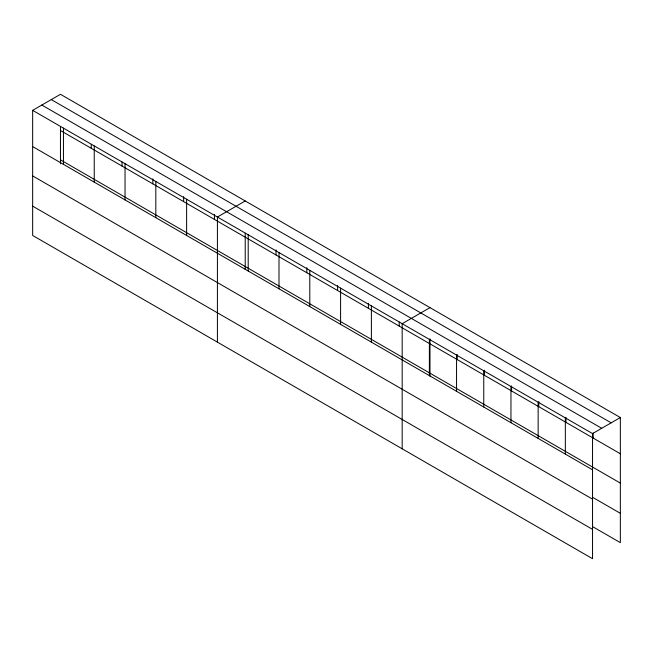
<?xml version="1.0" encoding="UTF-8"?>
<svg xmlns="http://www.w3.org/2000/svg" width="653" height="653" viewBox="0 0 653 653"><rect width="100%" height="100%" fill="white"/><g stroke="black" fill="none" stroke-linecap="round" stroke-linejoin="round"><path stroke-width="0.98" d="M32.65 110.349L592.54 433.592L592.54 558.707L32.65 235.464L32.65 110.349L60.46 94.293L620.35 417.536L620.35 542.651L593.153 526.955M245.226 200.961L217.416 217.016L217.416 342.131M429.984 307.636L402.175 323.692L402.175 448.807M592.54 433.592L620.35 417.536M51.285 99.591L611.175 422.834M41.825 105.051L601.715 428.295M60.46 130.518L620.35 453.762M60.46 159.846L620.35 483.098M32.65 146.574L592.54 469.817M593.153 497.619L620.35 513.315M32.65 175.902L592.54 499.153M32.65 206.128L592.54 529.379M593.153 433.029L593.153 438.065M565.963 417.332L565.963 422.36M565.343 417.896L565.343 454.121M538.766 401.628L538.766 406.664M538.145 402.191L538.145 438.416M511.568 385.931L511.568 390.959M510.956 386.494L510.956 422.72M484.379 370.227L484.379 375.263M483.759 370.79L483.759 407.015M457.182 354.53L457.182 359.558M456.561 355.093L456.561 391.318M429.984 338.825L429.984 376.218M429.372 339.389L429.372 375.614M399.195 322.051L399.195 326.084M371.386 305.914L371.386 342.139M368.398 303.27L368.398 308.298M340.588 288.136L340.588 324.361M337.609 285.492L337.609 290.52M309.791 270.358L309.791 306.584M306.812 267.714L306.812 272.742M279.002 252.58L279.002 288.797M276.015 249.936L276.015 254.964M248.205 234.794L248.205 271.019M245.226 233.162L245.226 269.542M214.429 214.38L214.429 219.408M186.619 199.238L186.619 235.464M183.64 196.602L183.64 201.63M155.822 181.461L155.822 217.686M152.843 178.816L152.843 183.852M125.033 163.683L125.033 199.908M122.046 162.05L122.046 166.074M94.236 145.905L94.236 182.13M91.257 144.272L91.257 148.296M63.447 128.127L63.447 164.352M60.46 126.486L60.46 163.879"/></g></svg>
